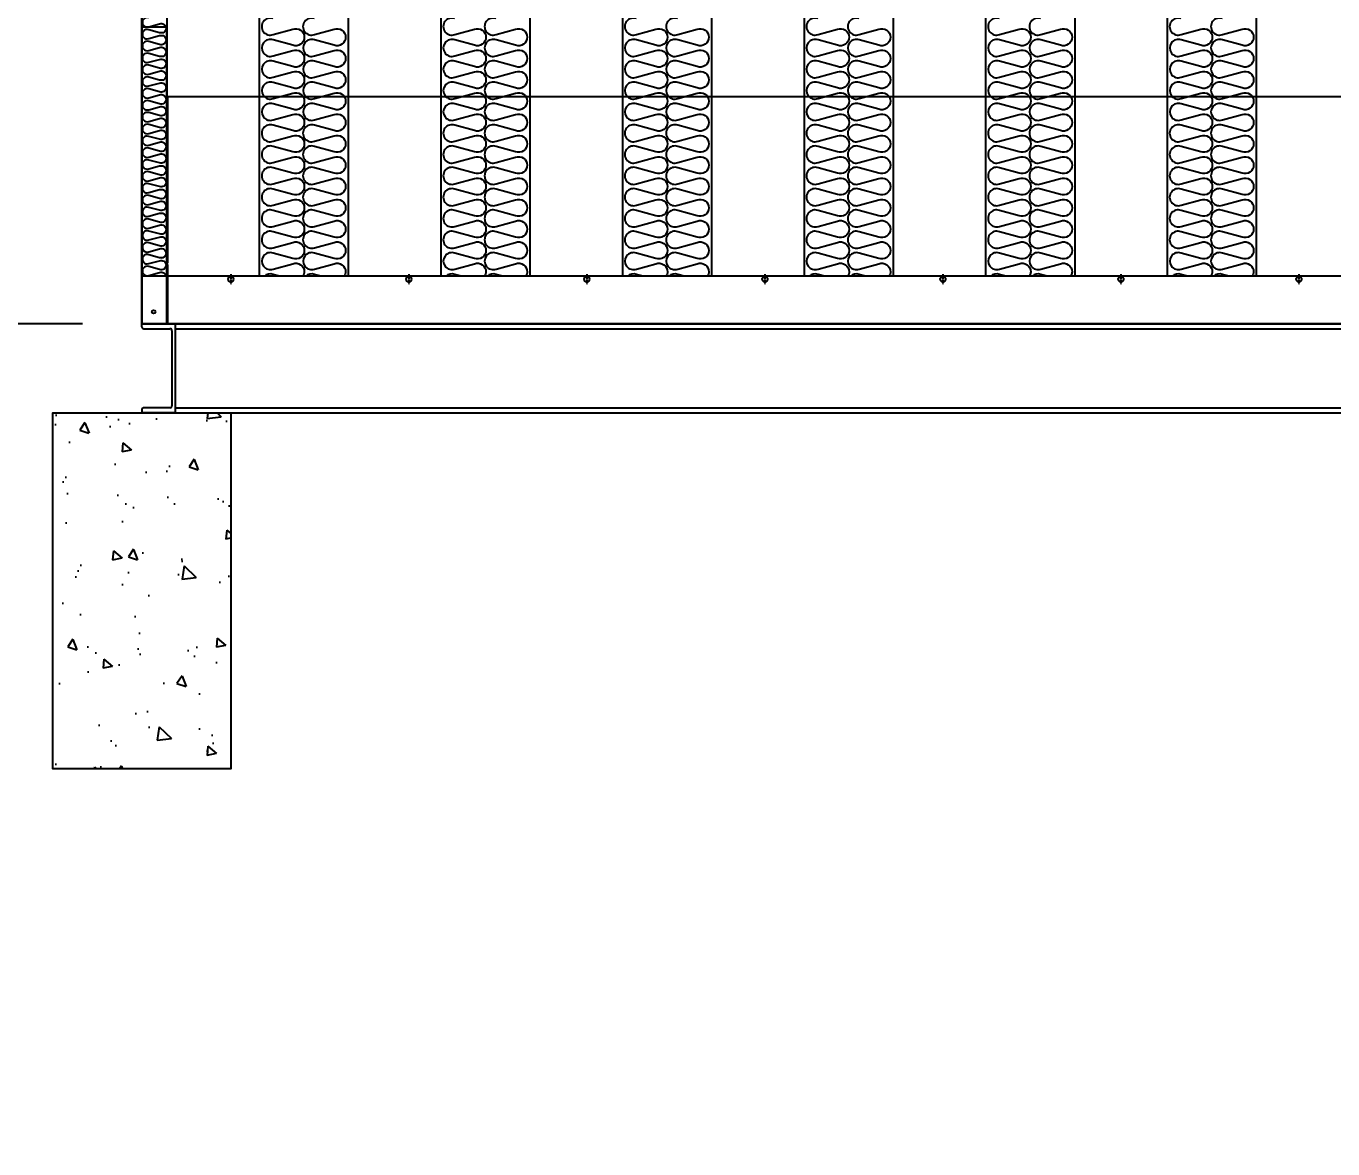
# Model space of a CAD drawing. Header units: millimetres. Extents: x 2197 to 34309, y 1850 to 24558.
# Drawn here: x 5414 to 7616, y 8268 to 10159 of the extents above; entities that cross this region are included whole.
import ezdxf

# ---------------------------------------------------------------- set-up
doc = ezdxf.new("R2010")
doc.units = ezdxf.units.MM
doc.linetypes.add('CENTER', pattern=[2, 1.25, -0.25, 0.25, -0.25])
doc.linetypes.add('HIDDEN', pattern=[0.375, 0.25, -0.125])
for name, color, linetype in [('center', 1, 'CENTER'), ('SMS', 220, 'Continuous'), ('냉각탑', 4, 'Continuous'), ('냉각탑_dim', 1, 'Continuous'), ('냉각탑_찬넬방진', 1, 'Continuous')]:
    doc.layers.add(name, color=color, linetype=linetype)
doc.styles.add('HY울릉도L', font='')
doc.styles.get('HY울릉도L').set_extended_font_data('HY울릉도L')
doc.dimstyles.new('성지DIM', dxfattribs={"dimtxt": 3.5, "dimasz": 3, "dimexe": 1, "dimexo": 2.5, "dimgap": 2, "dimtad": 1, "dimdec": 0, "dimzin": 3, "dimdsep": 46, "dimtxsty": 'HY울릉도L', "dimblk": 'ARCHTICK', "dimcen": -2, "dimclrd": 256, "dimclre": 256, "dimclrt": 7, "dimadec": 0, "dimazin": 0, "dimtfac": 1, "dimtdec": 0, "dimtofl": 0, "dimtmove": 0, "dimatfit": 3, "dimfxl": 1, "dimtolj": 1, "dimtzin": 0, "dimlwe": -1, "dimarcsym": 0})

# ---------------------------------------------------------------- blocks, each defined once
blk = doc.blocks.new('*D795')
at = {"layer": 'Defpoints', "color": 0, "transparency": 16777216}
for p in [(5608.6, 13257.9), (4963.9, 9657.9), (5608.6, 9657.9)]:
    blk.add_point(p, dxfattribs=at)
at = {"layer": '냉각탑_dim', "transparency": 16777216}
for p, q in [((5508.6, 13257.9), (4923.9, 13257.9)), ((5508.6, 9657.9), (4923.9, 9657.9))]:
    blk.add_line(p, q, dxfattribs=at)
at = {"layer": '냉각탑_dim', "lineweight": -2, "transparency": 16777216}
blk.add_line((4963.9, 13137.9), (4963.9, 9777.9), dxfattribs=at)
at = {"layer": '냉각탑_dim', "transparency": 16777216}
for points in [[(4943.9, 13137.9), (4983.9, 13137.9), (4963.9, 13257.9)], [(4943.9, 9777.9), (4983.9, 9777.9), (4963.9, 9657.9)]]:
    blk.add_solid(points, dxfattribs=at)
at = {"layer": '냉각탑_dim', "color": 7, "transparency": 16777216, "insert": (4813.9, 11457.9), "char_height": 140, "attachment_point": 5, "rotation": 90, "style": 'HY울릉도L'}
blk.add_mtext('\\A1;3600', dxfattribs=at)
blk = doc.blocks.new('*D797')
at = {"layer": 'Defpoints', "color": 0, "transparency": 16777216}
for p in [(5458.6, 9507.9), (4963.9, 8907.9), (5454.9, 8907.9)]:
    blk.add_point(p, dxfattribs=at)
at = {"layer": '냉각탑_dim', "transparency": 16777216}
for p, q in [((5358.6, 9507.9), (4923.9, 9507.9)), ((5354.9, 8907.9), (4923.9, 8907.9))]:
    blk.add_line(p, q, dxfattribs=at)
at = {"layer": '냉각탑_dim', "lineweight": -2, "transparency": 16777216}
for p, q in [((4963.9, 9387.9), (4963.9, 9027.9)), ((4963.9, 8907.9), (4963.9, 8267.9))]:
    blk.add_line(p, q, dxfattribs=at)
at = {"layer": '냉각탑_dim', "transparency": 16777216}
for points in [[(4943.9, 9387.9), (4983.9, 9387.9), (4963.9, 9507.9)], [(4943.9, 9027.9), (4983.9, 9027.9), (4963.9, 8907.9)]]:
    blk.add_solid(points, dxfattribs=at)
at = {"layer": '냉각탑_dim', "color": 7, "transparency": 16777216, "insert": (4813.9, 8527.9), "char_height": 140, "attachment_point": 5, "rotation": 90, "style": 'HY울릉도L'}
blk.add_mtext('\\A1;600', dxfattribs=at)
blk = doc.blocks.new('*D798')
at = {"layer": 'Defpoints', "color": 0, "transparency": 16777216}
for p in [(4963.9, 9657.9), (5608.6, 9657.9), (5458.6, 9507.9)]:
    blk.add_point(p, dxfattribs=at)
at = {"layer": '냉각탑_dim', "lineweight": -2, "transparency": 16777216}
for p, q in [((4963.9, 9777.9), (4963.9, 9897.9)), ((4963.9, 9387.9), (4963.9, 9267.9))]:
    blk.add_line(p, q, dxfattribs=at)
at = {"layer": '냉각탑_dim', "transparency": 16777216}
for p, q in [((5508.6, 9657.9), (4923.9, 9657.9)), ((5358.6, 9507.9), (4923.9, 9507.9))]:
    blk.add_line(p, q, dxfattribs=at)
for points in [[(4943.9, 9777.9), (4983.9, 9777.9), (4963.9, 9657.9)], [(4943.9, 9387.9), (4983.9, 9387.9), (4963.9, 9507.9)]]:
    blk.add_solid(points, dxfattribs=at)
at = {"layer": '냉각탑_dim', "color": 7, "transparency": 16777216, "insert": (4813.9, 9582.9), "char_height": 140, "attachment_point": 5, "rotation": 90, "style": 'HY울릉도L'}
blk.add_mtext('\\A1;150', dxfattribs=at)
blk = doc.blocks.new('*D799')
at = {"layer": 'Defpoints', "color": 0, "transparency": 16777216}
for p in [(3937.5, 13257.9), (5608.6, 13257.9), (5458.6, 8907.9)]:
    blk.add_point(p, dxfattribs=at)
at = {"layer": '냉각탑_dim', "transparency": 16777216}
for p, q in [((5508.6, 13257.9), (3897.5, 13257.9)), ((5358.6, 8907.9), (3897.5, 8907.9))]:
    blk.add_line(p, q, dxfattribs=at)
at = {"layer": '냉각탑_dim', "lineweight": -2, "transparency": 16777216}
blk.add_line((3937.5, 9027.9), (3937.5, 13137.9), dxfattribs=at)
at = {"layer": '냉각탑_dim', "transparency": 16777216}
for points in [[(3917.5, 13137.9), (3957.5, 13137.9), (3937.5, 13257.9)], [(3917.5, 9027.9), (3957.5, 9027.9), (3937.5, 8907.9)]]:
    blk.add_solid(points, dxfattribs=at)
at = {"layer": '냉각탑_dim', "color": 7, "transparency": 16777216, "insert": (3787.5, 11082.9), "char_height": 140, "attachment_point": 5, "rotation": 90, "style": 'HY울릉도L'}
blk.add_mtext('\\A1;4350', dxfattribs=at)
blk = doc.blocks.new('3')
for p, q in [((5608.6, 13257.9), (5608.6, 9657.9)), ((5608.6, 9657.9), (5608.6, 10157.9)), ((5608.6, 10157.9), (5650.6, 10157.9)), ((5608.6, 10157.9), (5608.6, 9860)), ((5650.6, 9657.9), (5650.6, 10157.9)), ((5652.6, 9759.9), (5652.6, 10040.9)), ((5652.6, 10040.9), (9808.6, 10040.9)), ((5652.6, 9657.9), (5652.6, 9757.9)), ((9808.6, 9657.9), (5608.6, 9657.9)), ((5650.6, 9657.9), (5608.6, 9657.9)), ((5650.6, 9657.9), (5608.6, 9657.9)), ((5608.6, 9657.9), (8363.6, 9657.9)), ((6807.6, 9657.9), (5652.6, 9657.9)), ((9808.6, 9657.9), (5652.6, 9657.9)), ((7707.6, 9657.9), (6809.6, 9657.9))]:
    blk.add_line(p, q)
at = {"color": 7}
for p, q in [((5608.6, 13257.9), (5608.6, 9657.9)), ((5650.6, 13257.9), (5650.6, 9737.9)), ((5806.6, 13215.9), (5806.6, 9737.9)), ((5956.6, 13215.9), (5956.6, 9737.9)), ((6112.6, 13215.9), (6112.6, 9737.9)), ((6262.6, 13215.9), (6262.6, 9737.9)), ((6418.6, 13215.9), (6418.6, 9737.9)), ((6568.6, 13215.9), (6568.6, 9737.9)), ((6724.6, 13215.9), (6724.6, 9737.9)), ((6874.6, 13215.9), (6874.6, 9737.9)), ((7030.6, 13215.9), (7030.6, 9737.9)), ((7180.6, 13215.9), (7180.6, 9737.9)), ((7336.6, 13215.9), (7336.6, 9737.9)), ((7486.6, 13215.9), (7486.6, 9737.9)), ((9808.6, 9737.9), (5608.6, 9737.9)), ((5608.6, 9657.9), (8363.6, 9657.9))]:
    blk.add_line(p, q, dxfattribs=at)
at = {"ltscale": 500, "elevation": 0}
blk.add_lwpolyline([(5608.6, 13257.9), (9808.6, 13257.9), (9808.6, 9657.9), (5608.6, 9657.9)], close=True, dxfattribs=at)
for centre, radius in [((5758.6, 9732.9), 4.5), ((6058.6, 9732.9), 4.5), ((6358.6, 9732.9), 4.5), ((6658.6, 9732.9), 4.5), ((6958.6, 9732.9), 4.5), ((7258.6, 9732.9), 4.5), ((7558.6, 9732.9), 4.5), ((5628.6, 9677.9), 3)]:
    blk.add_circle(centre, radius)
at = {"layer": 'center'}
for p, q in [((5758.6, 9741.4), (5758.6, 9724.4)), ((6058.6, 9741.4), (6058.6, 9724.4)), ((6358.6, 9741.4), (6358.6, 9724.4)), ((6658.6, 9741.4), (6658.6, 9724.4)), ((6958.6, 9741.4), (6958.6, 9724.4)), ((7258.6, 9741.4), (7258.6, 9724.4)), ((7558.6, 9741.4), (7558.6, 9724.4))]:
    blk.add_line(p, q, dxfattribs=at)
at = {"layer": 'SMS', "color": 5, "elevation": 0}
for points in [[(5830.1, 10171.9, 1.449198), (5830.1, 10145), (5863, 10153.9, -0.524856), (5882.5, 10140.5, -0.524856), (5863, 10127), (5830.1, 10135.9, 1.449198), (5830.1, 10109.1), (5863, 10118, -0.524856), (5882.5, 10104.6, -0.524856), (5863, 10091.1), (5830.1, 10100, 1.449198), (5830.1, 10073.2), (5863, 10082.1, -0.524856), (5882.5, 10068.6, -0.524856), (5863, 10055.2), (5830.1, 10064.1, 1.449198), (5830.1, 10037.3), (5863, 10046.2, -0.524856), (5882.5, 10032.7, -0.524856), (5863, 10019.3), (5830.1, 10028.2, 1.449198), (5830.1, 10001.4), (5863, 10010.3, -0.524856), (5882.5, 9996.8, -0.524856), (5863, 9983.4), (5830.1, 9992.3, 1.449198), (5830.1, 9965.4), (5863, 9974.3, -0.524856), (5882.5, 9960.9, -0.524856), (5863, 9947.5), (5830.1, 9956.4, 1.449198), (5830.1, 9929.5), (5863, 9938.4, -0.524856), (5882.5, 9925, -0.524856), (5863, 9911.6), (5830.1, 9920.5, 1.449198), (5830.1, 9893.6), (5863, 9902.5, -0.524856), (5882.5, 9889.1, -0.524856), (5863, 9875.7), (5830.1, 9884.6, 1.449198), (5830.1, 9857.7), (5863, 9866.6, -0.524856), (5882.5, 9853.2, -0.524856), (5863, 9839.8), (5830.1, 9848.7, 1.449198), (5830.1, 9821.8), (5863, 9830.7, -0.524856), (5882.5, 9817.3, -0.524856), (5863, 9803.8), (5830.1, 9812.8, 1.449198), (5830.1, 9785.9), (5863, 9794.8, -0.524856), (5882.5, 9781.4, -0.524856), (5863, 9767.9), (5830.1, 9776.8, 1.449198), (5830.1, 9750), (5863, 9758.9, -0.524856), (5882.5, 9745.5, -0.1385), (5880.3, 9737.9, -0.1385)], [(5899.7, 10171.9, 1.449198), (5899.7, 10145), (5932.6, 10153.9, -0.524856), (5952.1, 10140.5, -0.524856), (5932.6, 10127), (5899.7, 10135.9, 1.449198), (5899.7, 10109.1), (5932.6, 10118, -0.524856), (5952.1, 10104.6, -0.524856), (5932.6, 10091.1), (5899.7, 10100, 1.449198), (5899.7, 10073.2), (5932.6, 10082.1, -0.524856), (5952.1, 10068.6, -0.524856), (5932.6, 10055.2), (5899.7, 10064.1, 1.449198), (5899.7, 10037.3), (5932.6, 10046.2, -0.524856), (5952.1, 10032.7, -0.524856), (5932.6, 10019.3), (5899.7, 10028.2, 1.449198), (5899.7, 10001.4), (5932.6, 10010.3, -0.524856), (5952.1, 9996.8, -0.524856), (5932.6, 9983.4), (5899.7, 9992.3, 1.449198), (5899.7, 9965.4), (5932.6, 9974.3, -0.524856), (5952.1, 9960.9, -0.524856), (5932.6, 9947.5), (5899.7, 9956.4, 1.449198), (5899.7, 9929.5), (5932.6, 9938.4, -0.524856), (5952.1, 9925, -0.524856), (5932.6, 9911.6), (5899.7, 9920.5, 1.449198), (5899.7, 9893.6), (5932.6, 9902.5, -0.524856), (5952.1, 9889.1, -0.524856), (5932.6, 9875.7), (5899.7, 9884.6, 1.449198), (5899.7, 9857.7), (5932.6, 9866.6, -0.524856), (5952.1, 9853.2, -0.524856), (5932.6, 9839.8), (5899.7, 9848.7, 1.449198), (5899.7, 9821.8), (5932.6, 9830.7, -0.524856), (5952.1, 9817.3, -0.524856), (5932.6, 9803.8), (5899.7, 9812.8, 1.449198), (5899.7, 9785.9), (5932.6, 9794.8, -0.524856), (5952.1, 9781.4, -0.524856), (5932.6, 9767.9), (5899.7, 9776.8, 1.449198), (5899.7, 9750), (5932.6, 9758.9, -0.524856), (5952.1, 9745.5, -0.1385), (5950, 9737.9, -0.1385)], [(6136.1, 10171.9, 1.449198), (6136.1, 10145), (6169, 10153.9, -0.524856), (6188.5, 10140.5, -0.524856), (6169, 10127), (6136.1, 10135.9, 1.449198), (6136.1, 10109.1), (6169, 10118, -0.524856), (6188.5, 10104.6, -0.524856), (6169, 10091.1), (6136.1, 10100, 1.449198), (6136.1, 10073.2), (6169, 10082.1, -0.524856), (6188.5, 10068.6, -0.524856), (6169, 10055.2), (6136.1, 10064.1, 1.449198), (6136.1, 10037.3), (6169, 10046.2, -0.524856), (6188.5, 10032.7, -0.524856), (6169, 10019.3), (6136.1, 10028.2, 1.449198), (6136.1, 10001.4), (6169, 10010.3, -0.524856), (6188.5, 9996.8, -0.524856), (6169, 9983.4), (6136.1, 9992.3, 1.449198), (6136.1, 9965.4), (6169, 9974.3, -0.524856), (6188.5, 9960.9, -0.524856), (6169, 9947.5), (6136.1, 9956.4, 1.449198), (6136.1, 9929.5), (6169, 9938.4, -0.524856), (6188.5, 9925, -0.524856), (6169, 9911.6), (6136.1, 9920.5, 1.449198), (6136.1, 9893.6), (6169, 9902.5, -0.524856), (6188.5, 9889.1, -0.524856), (6169, 9875.7), (6136.1, 9884.6, 1.449198), (6136.1, 9857.7), (6169, 9866.6, -0.524856), (6188.5, 9853.2, -0.524856), (6169, 9839.8), (6136.1, 9848.7, 1.449198), (6136.1, 9821.8), (6169, 9830.7, -0.524856), (6188.5, 9817.3, -0.524856), (6169, 9803.8), (6136.1, 9812.8, 1.449198), (6136.1, 9785.9), (6169, 9794.8, -0.524856), (6188.5, 9781.4, -0.524856), (6169, 9767.9), (6136.1, 9776.8, 1.449198), (6136.1, 9750), (6169, 9758.9, -0.524856), (6188.5, 9745.5, -0.1385), (6186.3, 9737.9, -0.1385)], [(6205.7, 10171.9, 1.449198), (6205.7, 10145), (6238.6, 10153.9, -0.524856), (6258.1, 10140.5, -0.524856), (6238.6, 10127), (6205.7, 10135.9, 1.449198), (6205.7, 10109.1), (6238.6, 10118, -0.524856), (6258.1, 10104.6, -0.524856), (6238.6, 10091.1), (6205.7, 10100, 1.449198), (6205.7, 10073.2), (6238.6, 10082.1, -0.524856), (6258.1, 10068.6, -0.524856), (6238.6, 10055.2), (6205.7, 10064.1, 1.449198), (6205.7, 10037.3), (6238.6, 10046.2, -0.524856), (6258.1, 10032.7, -0.524856), (6238.6, 10019.3), (6205.7, 10028.2, 1.449198), (6205.7, 10001.4), (6238.6, 10010.3, -0.524856), (6258.1, 9996.8, -0.524856), (6238.6, 9983.4), (6205.7, 9992.3, 1.449198), (6205.7, 9965.4), (6238.6, 9974.3, -0.524856), (6258.1, 9960.9, -0.524856), (6238.6, 9947.5), (6205.7, 9956.4, 1.449198), (6205.7, 9929.5), (6238.6, 9938.4, -0.524856), (6258.1, 9925, -0.524856), (6238.6, 9911.6), (6205.7, 9920.5, 1.449198), (6205.7, 9893.6), (6238.6, 9902.5, -0.524856), (6258.1, 9889.1, -0.524856), (6238.6, 9875.7), (6205.7, 9884.6, 1.449198), (6205.7, 9857.7), (6238.6, 9866.6, -0.524856), (6258.1, 9853.2, -0.524856), (6238.6, 9839.8), (6205.7, 9848.7, 1.449198), (6205.7, 9821.8), (6238.6, 9830.7, -0.524856), (6258.1, 9817.3, -0.524856), (6238.6, 9803.8), (6205.7, 9812.8, 1.449198), (6205.7, 9785.9), (6238.6, 9794.8, -0.524856), (6258.1, 9781.4, -0.524856), (6238.6, 9767.9), (6205.7, 9776.8, 1.449198), (6205.7, 9750), (6238.6, 9758.9, -0.524856), (6258.1, 9745.5, -0.1385), (6256, 9737.9, -0.1385)], [(6442.1, 10171.9, 1.449198), (6442.1, 10145), (6475, 10153.9, -0.524856), (6494.5, 10140.5, -0.524856), (6475, 10127), (6442.1, 10135.9, 1.449198), (6442.1, 10109.1), (6475, 10118, -0.524856), (6494.5, 10104.6, -0.524856), (6475, 10091.1), (6442.1, 10100, 1.449198), (6442.1, 10073.2), (6475, 10082.1, -0.524856), (6494.5, 10068.6, -0.524856), (6475, 10055.2), (6442.1, 10064.1, 1.449198), (6442.1, 10037.3), (6475, 10046.2, -0.524856), (6494.5, 10032.7, -0.524856), (6475, 10019.3), (6442.1, 10028.2, 1.449198), (6442.1, 10001.4), (6475, 10010.3, -0.524856), (6494.5, 9996.8, -0.524856), (6475, 9983.4), (6442.1, 9992.3, 1.449198), (6442.1, 9965.4), (6475, 9974.3, -0.524856), (6494.5, 9960.9, -0.524856), (6475, 9947.5), (6442.1, 9956.4, 1.449198), (6442.1, 9929.5), (6475, 9938.4, -0.524856), (6494.5, 9925, -0.524856), (6475, 9911.6), (6442.1, 9920.5, 1.449198), (6442.1, 9893.6), (6475, 9902.5, -0.524856), (6494.5, 9889.1, -0.524856), (6475, 9875.7), (6442.1, 9884.6, 1.449198), (6442.1, 9857.7), (6475, 9866.6, -0.524856), (6494.5, 9853.2, -0.524856), (6475, 9839.8), (6442.1, 9848.7, 1.449198), (6442.1, 9821.8), (6475, 9830.7, -0.524856), (6494.5, 9817.3, -0.524856), (6475, 9803.8), (6442.1, 9812.8, 1.449198), (6442.1, 9785.9), (6475, 9794.8, -0.524856), (6494.5, 9781.4, -0.524856), (6475, 9767.9), (6442.1, 9776.8, 1.449198), (6442.1, 9750), (6475, 9758.9, -0.524856), (6494.5, 9745.5, -0.1385), (6492.3, 9737.9, -0.1385)], [(6511.7, 10171.9, 1.449198), (6511.7, 10145), (6544.6, 10153.9, -0.524856), (6564.1, 10140.5, -0.524856), (6544.6, 10127), (6511.7, 10135.9, 1.449198), (6511.7, 10109.1), (6544.6, 10118, -0.524856), (6564.1, 10104.6, -0.524856), (6544.6, 10091.1), (6511.7, 10100, 1.449198), (6511.7, 10073.2), (6544.6, 10082.1, -0.524856), (6564.1, 10068.6, -0.524856), (6544.6, 10055.2), (6511.7, 10064.1, 1.449198), (6511.7, 10037.3), (6544.6, 10046.2, -0.524856), (6564.1, 10032.7, -0.524856), (6544.6, 10019.3), (6511.7, 10028.2, 1.449198), (6511.7, 10001.4), (6544.6, 10010.3, -0.524856), (6564.1, 9996.8, -0.524856), (6544.6, 9983.4), (6511.7, 9992.3, 1.449198), (6511.7, 9965.4), (6544.6, 9974.3, -0.524856), (6564.1, 9960.9, -0.524856), (6544.6, 9947.5), (6511.7, 9956.4, 1.449198), (6511.7, 9929.5), (6544.6, 9938.4, -0.524856), (6564.1, 9925, -0.524856), (6544.6, 9911.6), (6511.7, 9920.5, 1.449198), (6511.7, 9893.6), (6544.6, 9902.5, -0.524856), (6564.1, 9889.1, -0.524856), (6544.6, 9875.7), (6511.7, 9884.6, 1.449198), (6511.7, 9857.7), (6544.6, 9866.6, -0.524856), (6564.1, 9853.2, -0.524856), (6544.6, 9839.8), (6511.7, 9848.7, 1.449198), (6511.7, 9821.8), (6544.6, 9830.7, -0.524856), (6564.1, 9817.3, -0.524856), (6544.6, 9803.8), (6511.7, 9812.8, 1.449198), (6511.7, 9785.9), (6544.6, 9794.8, -0.524856), (6564.1, 9781.4, -0.524856), (6544.6, 9767.9), (6511.7, 9776.8, 1.449198), (6511.7, 9750), (6544.6, 9758.9, -0.524856), (6564.1, 9745.5, -0.1385), (6562, 9737.9, -0.1385)], [(6748.1, 10171.9, 1.449198), (6748.1, 10145), (6781, 10153.9, -0.524856), (6800.5, 10140.5, -0.524856), (6781, 10127), (6748.1, 10135.9, 1.449198), (6748.1, 10109.1), (6781, 10118, -0.524856), (6800.5, 10104.6, -0.524856), (6781, 10091.1), (6748.1, 10100, 1.449198), (6748.1, 10073.2), (6781, 10082.1, -0.524856), (6800.5, 10068.6, -0.524856), (6781, 10055.2), (6748.1, 10064.1, 1.449198), (6748.1, 10037.3), (6781, 10046.2, -0.524856), (6800.5, 10032.7, -0.524856), (6781, 10019.3), (6748.1, 10028.2, 1.449198), (6748.1, 10001.4), (6781, 10010.3, -0.524856), (6800.5, 9996.8, -0.524856), (6781, 9983.4), (6748.1, 9992.3, 1.449198), (6748.1, 9965.4), (6781, 9974.3, -0.524856), (6800.5, 9960.9, -0.524856), (6781, 9947.5), (6748.1, 9956.4, 1.449198), (6748.1, 9929.5), (6781, 9938.4, -0.524856), (6800.5, 9925, -0.524856), (6781, 9911.6), (6748.1, 9920.5, 1.449198), (6748.1, 9893.6), (6781, 9902.5, -0.524856), (6800.5, 9889.1, -0.524856), (6781, 9875.7), (6748.1, 9884.6, 1.449198), (6748.1, 9857.7), (6781, 9866.6, -0.524856), (6800.5, 9853.2, -0.524856), (6781, 9839.8), (6748.1, 9848.7, 1.449198), (6748.1, 9821.8), (6781, 9830.7, -0.524856), (6800.5, 9817.3, -0.524856), (6781, 9803.8), (6748.1, 9812.8, 1.449198), (6748.1, 9785.9), (6781, 9794.8, -0.524856), (6800.5, 9781.4, -0.524856), (6781, 9767.9), (6748.1, 9776.8, 1.449198), (6748.1, 9750), (6781, 9758.9, -0.524856), (6800.5, 9745.5, -0.1385), (6798.3, 9737.9, -0.1385)], [(6817.7, 10171.9, 1.449198), (6817.7, 10145), (6850.6, 10153.9, -0.524856), (6870.1, 10140.5, -0.524856), (6850.6, 10127), (6817.7, 10135.9, 1.449198), (6817.7, 10109.1), (6850.6, 10118, -0.524856), (6870.1, 10104.6, -0.524856), (6850.6, 10091.1), (6817.7, 10100, 1.449198), (6817.7, 10073.2), (6850.6, 10082.1, -0.524856), (6870.1, 10068.6, -0.524856), (6850.6, 10055.2), (6817.7, 10064.1, 1.449198), (6817.7, 10037.3), (6850.6, 10046.2, -0.524856), (6870.1, 10032.7, -0.524856), (6850.6, 10019.3), (6817.7, 10028.2, 1.449198), (6817.7, 10001.4), (6850.6, 10010.3, -0.524856), (6870.1, 9996.8, -0.524856), (6850.6, 9983.4), (6817.7, 9992.3, 1.449198), (6817.7, 9965.4), (6850.6, 9974.3, -0.524856), (6870.1, 9960.9, -0.524856), (6850.6, 9947.5), (6817.7, 9956.4, 1.449198), (6817.7, 9929.5), (6850.6, 9938.4, -0.524856), (6870.1, 9925, -0.524856), (6850.6, 9911.6), (6817.7, 9920.5, 1.449198), (6817.7, 9893.6), (6850.6, 9902.5, -0.524856), (6870.1, 9889.1, -0.524856), (6850.6, 9875.7), (6817.7, 9884.6, 1.449198), (6817.7, 9857.7), (6850.6, 9866.6, -0.524856), (6870.1, 9853.2, -0.524856), (6850.6, 9839.8), (6817.7, 9848.7, 1.449198), (6817.7, 9821.8), (6850.6, 9830.7, -0.524856), (6870.1, 9817.3, -0.524856), (6850.6, 9803.8), (6817.7, 9812.8, 1.449198), (6817.7, 9785.9), (6850.6, 9794.8, -0.524856), (6870.1, 9781.4, -0.524856), (6850.6, 9767.9), (6817.7, 9776.8, 1.449198), (6817.7, 9750), (6850.6, 9758.9, -0.524856), (6870.1, 9745.5, -0.1385), (6868, 9737.9, -0.1385)], [(7054.1, 10171.9, 1.449198), (7054.1, 10145), (7087, 10153.9, -0.524856), (7106.5, 10140.5, -0.524856), (7087, 10127), (7054.1, 10135.9, 1.449198), (7054.1, 10109.1), (7087, 10118, -0.524856), (7106.5, 10104.6, -0.524856), (7087, 10091.1), (7054.1, 10100, 1.449198), (7054.1, 10073.2), (7087, 10082.1, -0.524856), (7106.5, 10068.6, -0.524856), (7087, 10055.2), (7054.1, 10064.1, 1.449198), (7054.1, 10037.3), (7087, 10046.2, -0.524856), (7106.5, 10032.7, -0.524856), (7087, 10019.3), (7054.1, 10028.2, 1.449198), (7054.1, 10001.4), (7087, 10010.3, -0.524856), (7106.5, 9996.8, -0.524856), (7087, 9983.4), (7054.1, 9992.3, 1.449198), (7054.1, 9965.4), (7087, 9974.3, -0.524856), (7106.5, 9960.9, -0.524856), (7087, 9947.5), (7054.1, 9956.4, 1.449198), (7054.1, 9929.5), (7087, 9938.4, -0.524856), (7106.5, 9925, -0.524856), (7087, 9911.6), (7054.1, 9920.5, 1.449198), (7054.1, 9893.6), (7087, 9902.5, -0.524856), (7106.5, 9889.1, -0.524856), (7087, 9875.7), (7054.1, 9884.6, 1.449198), (7054.1, 9857.7), (7087, 9866.6, -0.524856), (7106.5, 9853.2, -0.524856), (7087, 9839.8), (7054.1, 9848.7, 1.449198), (7054.1, 9821.8), (7087, 9830.7, -0.524856), (7106.5, 9817.3, -0.524856), (7087, 9803.8), (7054.1, 9812.8, 1.449198), (7054.1, 9785.9), (7087, 9794.8, -0.524856), (7106.5, 9781.4, -0.524856), (7087, 9767.9), (7054.1, 9776.8, 1.449198), (7054.1, 9750), (7087, 9758.9, -0.524856), (7106.5, 9745.5, -0.1385), (7104.3, 9737.9, -0.1385)], [(7123.7, 10171.9, 1.449198), (7123.7, 10145), (7156.6, 10153.9, -0.524856), (7176.1, 10140.5, -0.524856), (7156.6, 10127), (7123.7, 10135.9, 1.449198), (7123.7, 10109.1), (7156.6, 10118, -0.524856), (7176.1, 10104.6, -0.524856), (7156.6, 10091.1), (7123.7, 10100, 1.449198), (7123.7, 10073.2), (7156.6, 10082.1, -0.524856), (7176.1, 10068.6, -0.524856), (7156.6, 10055.2), (7123.7, 10064.1, 1.449198), (7123.7, 10037.3), (7156.6, 10046.2, -0.524856), (7176.1, 10032.7, -0.524856), (7156.6, 10019.3), (7123.7, 10028.2, 1.449198), (7123.7, 10001.4), (7156.6, 10010.3, -0.524856), (7176.1, 9996.8, -0.524856), (7156.6, 9983.4), (7123.7, 9992.3, 1.449198), (7123.7, 9965.4), (7156.6, 9974.3, -0.524856), (7176.1, 9960.9, -0.524856), (7156.6, 9947.5), (7123.7, 9956.4, 1.449198), (7123.7, 9929.5), (7156.6, 9938.4, -0.524856), (7176.1, 9925, -0.524856), (7156.6, 9911.6), (7123.7, 9920.5, 1.449198), (7123.7, 9893.6), (7156.6, 9902.5, -0.524856), (7176.1, 9889.1, -0.524856), (7156.6, 9875.7), (7123.7, 9884.6, 1.449198), (7123.7, 9857.7), (7156.6, 9866.6, -0.524856), (7176.1, 9853.2, -0.524856), (7156.6, 9839.8), (7123.7, 9848.7, 1.449198), (7123.7, 9821.8), (7156.6, 9830.7, -0.524856), (7176.1, 9817.3, -0.524856), (7156.6, 9803.8), (7123.7, 9812.8, 1.449198), (7123.7, 9785.9), (7156.6, 9794.8, -0.524856), (7176.1, 9781.4, -0.524856), (7156.6, 9767.9), (7123.7, 9776.8, 1.449198), (7123.7, 9750), (7156.6, 9758.9, -0.524856), (7176.1, 9745.5, -0.1385), (7174, 9737.9, -0.1385)], [(7360.1, 10171.9, 1.449198), (7360.1, 10145), (7393, 10153.9, -0.524856), (7412.5, 10140.5, -0.524856), (7393, 10127), (7360.1, 10135.9, 1.449198), (7360.1, 10109.1), (7393, 10118, -0.524856), (7412.5, 10104.6, -0.524856), (7393, 10091.1), (7360.1, 10100, 1.449198), (7360.1, 10073.2), (7393, 10082.1, -0.524856), (7412.5, 10068.6, -0.524856), (7393, 10055.2), (7360.1, 10064.1, 1.449198), (7360.1, 10037.3), (7393, 10046.2, -0.524856), (7412.5, 10032.7, -0.524856), (7393, 10019.3), (7360.1, 10028.2, 1.449198), (7360.1, 10001.4), (7393, 10010.3, -0.524856), (7412.5, 9996.8, -0.524856), (7393, 9983.4), (7360.1, 9992.3, 1.449198), (7360.1, 9965.4), (7393, 9974.3, -0.524856), (7412.5, 9960.9, -0.524856), (7393, 9947.5), (7360.1, 9956.4, 1.449198), (7360.1, 9929.5), (7393, 9938.4, -0.524856), (7412.5, 9925, -0.524856), (7393, 9911.6), (7360.1, 9920.5, 1.449198), (7360.1, 9893.6), (7393, 9902.5, -0.524856), (7412.5, 9889.1, -0.524856), (7393, 9875.7), (7360.1, 9884.6, 1.449198), (7360.1, 9857.7), (7393, 9866.6, -0.524856), (7412.5, 9853.2, -0.524856), (7393, 9839.8), (7360.1, 9848.7, 1.449198), (7360.1, 9821.8), (7393, 9830.7, -0.524856), (7412.5, 9817.3, -0.524856), (7393, 9803.8), (7360.1, 9812.8, 1.449198), (7360.1, 9785.9), (7393, 9794.8, -0.524856), (7412.5, 9781.4, -0.524856), (7393, 9767.9), (7360.1, 9776.8, 1.449198), (7360.1, 9750), (7393, 9758.9, -0.524856), (7412.5, 9745.5, -0.1385), (7410.3, 9737.9, -0.1385)], [(7429.7, 10171.9, 1.449198), (7429.7, 10145), (7462.6, 10153.9, -0.524856), (7482.1, 10140.5, -0.524856), (7462.6, 10127), (7429.7, 10135.9, 1.449198), (7429.7, 10109.1), (7462.6, 10118, -0.524856), (7482.1, 10104.6, -0.524856), (7462.6, 10091.1), (7429.7, 10100, 1.449198), (7429.7, 10073.2), (7462.6, 10082.1, -0.524856), (7482.1, 10068.6, -0.524856), (7462.6, 10055.2), (7429.7, 10064.1, 1.449198), (7429.7, 10037.3), (7462.6, 10046.2, -0.524856), (7482.1, 10032.7, -0.524856), (7462.6, 10019.3), (7429.7, 10028.2, 1.449198), (7429.7, 10001.4), (7462.6, 10010.3, -0.524856), (7482.1, 9996.8, -0.524856), (7462.6, 9983.4), (7429.7, 9992.3, 1.449198), (7429.7, 9965.4), (7462.6, 9974.3, -0.524856), (7482.1, 9960.9, -0.524856), (7462.6, 9947.5), (7429.7, 9956.4, 1.449198), (7429.7, 9929.5), (7462.6, 9938.4, -0.524856), (7482.1, 9925, -0.524856), (7462.6, 9911.6), (7429.7, 9920.5, 1.449198), (7429.7, 9893.6), (7462.6, 9902.5, -0.524856), (7482.1, 9889.1, -0.524856), (7462.6, 9875.7), (7429.7, 9884.6, 1.449198), (7429.7, 9857.7), (7462.6, 9866.6, -0.524856), (7482.1, 9853.2, -0.524856), (7462.6, 9839.8), (7429.7, 9848.7, 1.449198), (7429.7, 9821.8), (7462.6, 9830.7, -0.524856), (7482.1, 9817.3, -0.524856), (7462.6, 9803.8), (7429.7, 9812.8, 1.449198), (7429.7, 9785.9), (7462.6, 9794.8, -0.524856), (7482.1, 9781.4, -0.524856), (7462.6, 9767.9), (7429.7, 9776.8, 1.449198), (7429.7, 9750), (7462.6, 9758.9, -0.524856), (7482.1, 9745.5, -0.1385), (7480, 9737.9, -0.1385)], [(5620.4, 10173.1, 1.449198), (5620.4, 10158.2), (5638.7, 10163.1, -0.524856), (5649.5, 10155.7, -0.524856), (5638.7, 10148.2), (5620.4, 10153.1, 1.449198), (5620.4, 10138.2), (5638.7, 10143.2, -0.524856), (5649.5, 10135.7, -0.524856), (5638.7, 10128.3), (5620.4, 10133.2, 1.449198), (5620.4, 10118.3), (5638.7, 10123.2, -0.524856), (5649.5, 10115.8, -0.524856), (5638.7, 10108.3), (5620.4, 10113.2, 1.449198), (5620.4, 10098.3), (5638.7, 10103.3, -0.524856), (5649.5, 10095.8, -0.524856), (5638.7, 10088.4), (5620.4, 10093.3, 1.449198), (5620.4, 10078.4), (5638.7, 10083.3, -0.524856), (5649.5, 10075.9, -0.524856), (5638.7, 10068.4), (5620.4, 10073.3, 1.449198), (5620.4, 10058.4), (5638.7, 10063.4, -0.524856), (5649.5, 10055.9, -0.524856), (5638.7, 10048.5), (5620.4, 10053.4, 1.449198), (5620.4, 10038.5), (5638.7, 10043.4, -0.524856), (5649.5, 10036, -0.524856), (5638.7, 10028.5), (5620.4, 10033.4, 1.449198), (5620.4, 10018.5), (5638.7, 10023.5, -0.524856), (5649.5, 10016, -0.524856), (5638.7, 10008.6), (5620.4, 10013.5, 1.449198), (5620.4, 9998.6), (5638.7, 10003.5, -0.524856), (5649.5, 9996.1, -0.524856), (5638.7, 9988.6), (5620.4, 9993.5, 1.449198), (5620.4, 9978.6), (5638.7, 9983.6, -0.524856), (5649.5, 9976.1, -0.524856), (5638.7, 9968.7), (5620.4, 9973.6, 1.449198), (5620.4, 9958.7), (5638.7, 9963.6, -0.524856), (5649.5, 9956.2, -0.524856), (5638.7, 9948.7), (5620.4, 9953.6, 1.449198), (5620.4, 9938.7), (5638.7, 9943.7, -0.524856), (5649.5, 9936.2, -0.524856), (5638.7, 9928.8), (5620.4, 9933.7, 1.449198), (5620.4, 9918.8), (5638.7, 9923.7, -0.524856), (5649.5, 9916.3, -0.524856), (5638.7, 9908.8), (5620.4, 9913.7, 1.449198), (5620.4, 9898.8), (5638.7, 9903.8, -0.524856), (5649.5, 9896.3, -0.524856), (5638.7, 9888.9), (5620.4, 9893.8, 1.449198), (5620.4, 9878.9), (5638.7, 9883.8, -0.524856), (5649.5, 9876.4, -0.524856), (5638.7, 9868.9), (5620.4, 9873.8, 1.449198), (5620.4, 9858.9), (5638.7, 9863.9, -0.524856), (5649.5, 9856.4, -0.524856), (5638.7, 9849), (5620.4, 9853.9, 1.449198), (5620.4, 9839), (5638.7, 9843.9, -0.524856), (5649.5, 9836.5, -0.524856), (5638.7, 9829), (5620.4, 9833.9, 1.449198), (5620.4, 9819), (5638.7, 9824, -0.524856), (5649.5, 9816.5, -0.524856), (5638.7, 9809.1), (5620.4, 9814, 1.449198), (5620.4, 9799.1), (5638.7, 9804, -0.524856), (5649.5, 9796.6, -0.524856), (5638.7, 9789.1), (5620.4, 9794, 1.449198), (5620.4, 9779.1), (5638.7, 9784.1, -0.524856), (5649.5, 9776.6, -0.417249), (5641.4, 9768.6)], [(5609.9, 9784.6, 0.446849), (5620.4, 9779.1), (5638.7, 9784.1, -0.524856), (5649.5, 9776.6, -0.524856), (5638.7, 9769.2), (5620.4, 9774.1, 1.449198), (5620.4, 9759.2), (5638.7, 9764.1, -0.524856), (5649.5, 9756.7, -0.524856), (5638.7, 9749.2), (5620.4, 9754.1, 1.449198), (5620.4, 9739.2), (5638.7, 9744.2, -0.476486), (5649.4, 9737.9, -0.476486)], [(5841.2, 9737.9), (5830.1, 9740.9, 0.287554), (5815.1, 9737.9)], [(5910.8, 9737.9), (5899.7, 9740.9, 0.287554), (5884.8, 9737.9)], [(6147.2, 9737.9), (6136.1, 9740.9, 0.287554), (6121.1, 9737.9)], [(6216.8, 9737.9), (6205.7, 9740.9, 0.287554), (6190.8, 9737.9)], [(6453.2, 9737.9), (6442.1, 9740.9, 0.287554), (6427.1, 9737.9)], [(6522.8, 9737.9), (6511.7, 9740.9, 0.287554), (6496.8, 9737.9)], [(6759.2, 9737.9), (6748.1, 9740.9, 0.287554), (6733.1, 9737.9)], [(6828.8, 9737.9), (6817.7, 9740.9, 0.287554), (6802.8, 9737.9)], [(7065.2, 9737.9), (7054.1, 9740.9, 0.287554), (7039.1, 9737.9)], [(7134.8, 9737.9), (7123.7, 9740.9, 0.287554), (7108.8, 9737.9)], [(7371.2, 9737.9), (7360.1, 9740.9, 0.287554), (7345.1, 9737.9)], [(7440.8, 9737.9), (7429.7, 9740.9, 0.287554), (7414.8, 9737.9)]]:
    blk.add_lwpolyline(points, format="xyb", dxfattribs=at)
at = {"layer": '냉각탑', "color": 6, "linetype": 'HIDDEN'}
for p, q in [((5990.9, 9657.9), (5608.6, 9657.9)), ((7588.7, 9657.9), (6928.5, 9657.9)), ((7563.3, 9657.9), (6953.9, 9657.9))]:
    blk.add_line(p, q, dxfattribs=at)
at = {"layer": '냉각탑_찬넬방진', "ltscale": 150}
for p, q in [((5608.6, 9652.9), (5608.6, 9657.9)), ((5608.6, 9652.9), (5608.6, 9657.9)), ((5608.6, 9657.9), (5665.1, 9657.9)), ((5608.6, 9652.9), (5608.6, 9657.9)), ((5608.6, 9657.9), (5665.1, 9657.9)), ((5608.6, 9657.9), (5665.1, 9657.9)), ((5608.6, 9652.9), (5608.6, 9657.9)), ((5608.6, 9657.9), (5665.1, 9657.9)), ((5612, 9649.5), (5656.1, 9649.5)), ((5612, 9649.5), (5656.1, 9649.5)), ((5612, 9649.5), (5656.1, 9649.5)), ((5612, 9649.5), (5656.1, 9649.5)), ((5659.4, 9646.1), (5659.4, 9519.8)), ((5665.1, 9657.9), (5665.1, 9507.9)), ((5608.6, 9513), (5608.6, 9507.9)), ((5656.1, 9516.4), (5612, 9516.4)), ((5665.1, 9507.9), (5608.6, 9507.9))]:
    blk.add_line(p, q, dxfattribs=at)
at = {"layer": '냉각탑_찬넬방진', "ltscale": 30}
for p, q in [((5608.6, 9657.9), (8908.6, 9657.9)), ((5608.6, 9657.9), (8908.6, 9657.9)), ((5665.1, 9649.5), (9752.2, 9649.5)), ((5965.1, 9649.5), (9752.2, 9649.5)), ((5608.6, 9513), (5608.6, 9507.9)), ((5665.1, 9516.4), (9752.2, 9516.4)), ((5608.6, 9507.9), (9752.2, 9507.9)), ((5608.6, 9507.9), (9752.2, 9507.9))]:
    blk.add_line(p, q, dxfattribs=at)
at = {"layer": '냉각탑_찬넬방진', "linetype": 'HIDDEN'}
for q in [(5608.6, 9657.9), (5634, 9657.9)]:
    blk.add_line((6590.9, 9657.9), q, dxfattribs=at)
at = {"layer": '냉각탑_찬넬방진', "ltscale": 150}
for centre, start, end in [((5612, 9652.9), 180, 270), ((5612, 9652.9), 180, 270), ((5612, 9652.9), 180, 270), ((5612, 9652.9), 180, 270), ((5656.1, 9646.1), 0, 90), ((5656.1, 9646.1), 0, 90), ((5656.1, 9646.1), 0, 90), ((5656.1, 9646.1), 0, 90), ((5612, 9513), 90, 180), ((5656.1, 9519.8), 270, 0)]:
    blk.add_arc(centre, 3.39, start, end, dxfattribs=at)

msp = doc.modelspace()

# ---------------------------------------------------------------- hatches: boundary and pattern name
h = msp.add_hatch()
h.set_pattern_fill('AR-CONC', color=4, angle=-90)
h.set_pattern_definition([(320, (-196524.86, 344287.93), (-15.939086, -182.18467), [19.05, -209.55]), (265, (-196524.86, 344287.93), (191.056845, 35.24342), [15.24, -167.64058]), (10.451445, (-196526.19, 344272.75), (175.11775, -146.94125), [16.19001, -178.090245]), (316.1842, (-196474.06, 344287.93), (-42.04233, -271.07904), [28.575, -314.325]), (6.63556, (-196477.57, 344265.34), (247.42612, -237.40413), [24.28502, -267.1356]), (261.18415, (-196474.06, 344287.93), (247.42612, -237.40413), [22.85997, -251.45973]), (291, (-196486.76, 344262.53), (-102.2652, -151.61439), [19.05, -209.55]), (236, (-196486.76, 344262.53), (184.18797, -61.80203), [15.24, -167.64]), (341.451445, (-196495.28, 344249.9), (81.92277, -213.41642), [16.19001, -178.08994]), (307.5, (-196524.86, 344287.93), (84.555039, -3.088603), [0, -165.608, 0, -170.18, 0, -168.275]), (277.5, (-196524.86, 344287.93), (100.180575, -66.819663), [0, -97.028, 0, -161.798, 0, -64.135]), (237.5, (-196524.86, 344344.57), (-5.728744, -135.590595), [0, -63.5, 0, -198.12, 0, -262.89]), (227.5, (-196524.86, 344369.97), (25.42649, -148.12918), [0, -82.55, 0, -131.572, 0, -186.69])])
h.paths.add_polyline_path([(5458.6, 9508), (5458.6, 8908), (5758.6, 8907.8), (5758.6, 9507.8)])

# ---------------------------------------------------------------- linework, layer by layer
at = {"ltscale": 500, "elevation": 0}
msp.add_lwpolyline([(5758.6, 9507.9), (5758.6, 8907.9), (5458.6, 8907.9), (5458.6, 9507.9)], close=True, dxfattribs=at)

# ---------------------------------------------------------------- block references
msp.add_blockref('3', (0, 0))

# ---------------------------------------------------------------- dimensions: what is measured, and where the dimension line sits
at = {"layer": '냉각탑_dim'}
for base, p1, p2, picture, middle in [((3937.5, 13257.9), (5458.6, 8907.9), (5608.6, 13257.9), '*D799', (3787.5, 11082.9)), ((4963.9, 9657.9), (5608.6, 13257.9), (5608.6, 9657.9), '*D795', (4813.9, 11457.9))]:
    dim = msp.add_linear_dim(base=base, p1=p1, p2=p2, angle=90, dimstyle='성지DIM', override={"dimscale": 40, "dimsah": 1}, dxfattribs=at)
    dim.commit()
    dim.dimension.update_dxf_attribs({"geometry": picture, "text_midpoint": middle})
for base, p2, picture, middle in [((4963.9, 9657.9), (5608.6, 9657.9), '*D798', (4963.9, 9582.9)), ((4963.9, 8907.9), (5454.9, 8907.9), '*D797', (4963.9, 8527.9))]:
    dim = msp.add_linear_dim(base=base, p1=(5458.6, 9507.9), p2=p2, angle=90, dimstyle='성지DIM', override={"dimscale": 40, "dimsah": 1}, dxfattribs=at)
    dim.commit()
    dim.dimension.update_dxf_attribs({"geometry": picture, "text_midpoint": middle, "dimtype": 160})

doc.saveas('drawing.dxf')
